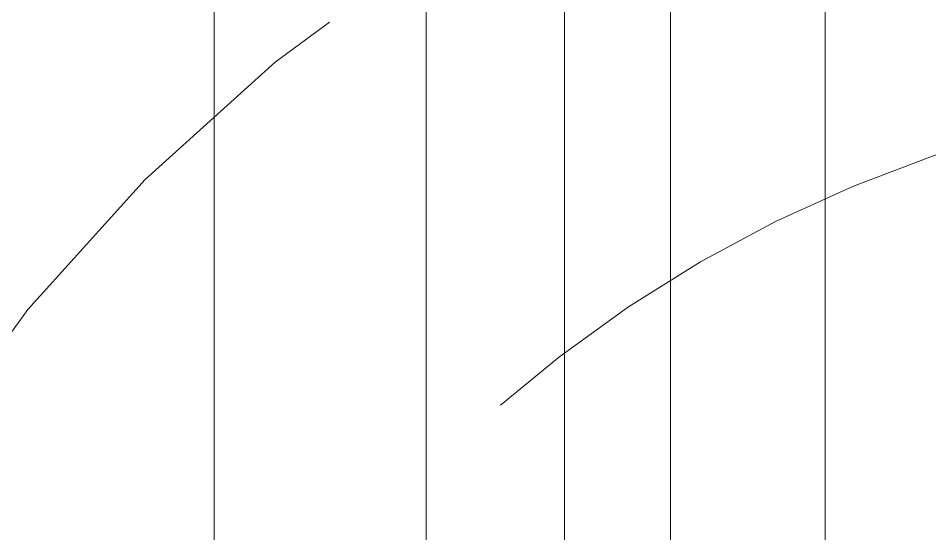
# Model space of a CAD drawing. Extents: x 23 to 587, y 4 to 413.
# Drawn here: x 216.309 to 219.107, y 104.441 to 106.023 of the extents above; entities that cross this region are included whole.
import ezdxf

# ---------------------------------------------------------------- set-up
doc = ezdxf.new("R2010")
doc.units = 0
doc.linetypes.add('DASHED', pattern=[15, 12, -3])
doc.layers.get('0').update_dxf_attribs({"lineweight": 13})

# ---------------------------------------------------------------- blocks, each defined once
blk = doc.blocks.new('BLOCK424')
at = {"color": 7, "linetype": 'DASHED', "lineweight": 13}
for p, q in [((227.1400303333122, 107.2999933333165), (227.1400303333122, 79.79999333331648)), ((223.3900303332876, 81.98094108866269), (223.3900303332876, 103.9809410886627)), ((224.6900303332876, 81.98094108866269), (224.6900303332876, 103.9809410886627)), ((224.6900303332876, 81.98094108866269), (224.6900303332876, 103.9809410886627)), ((225.5400303332876, 81.98094108866269), (225.5400303332876, 103.9809410886627)), ((226.1900303332876, 81.98094108866269), (226.1900303332876, 103.9809410886627)), ((227.1400303332876, 81.98094108866269), (227.1400303332876, 103.9809410886627))]:
    blk.add_line(p, q, dxfattribs=at)
for radius, start in [(10.5, 45.00000000000011), (8.000000000000002, 44.99999999999993)]:
    blk.add_arc((230.3900303332876, 92.98094108866272), radius, start, 225.0000000000001, dxfattribs=at)

msp = doc.modelspace()

# ---------------------------------------------------------------- block references
at = {"lineweight": 0, "xscale": 0.5, "yscale": 0.5, "zscale": 0.5}
msp.add_blockref('BLOCK424', (105.2158663550282, 55.32471302745053), dxfattribs=at)

doc.saveas('drawing.dxf')
